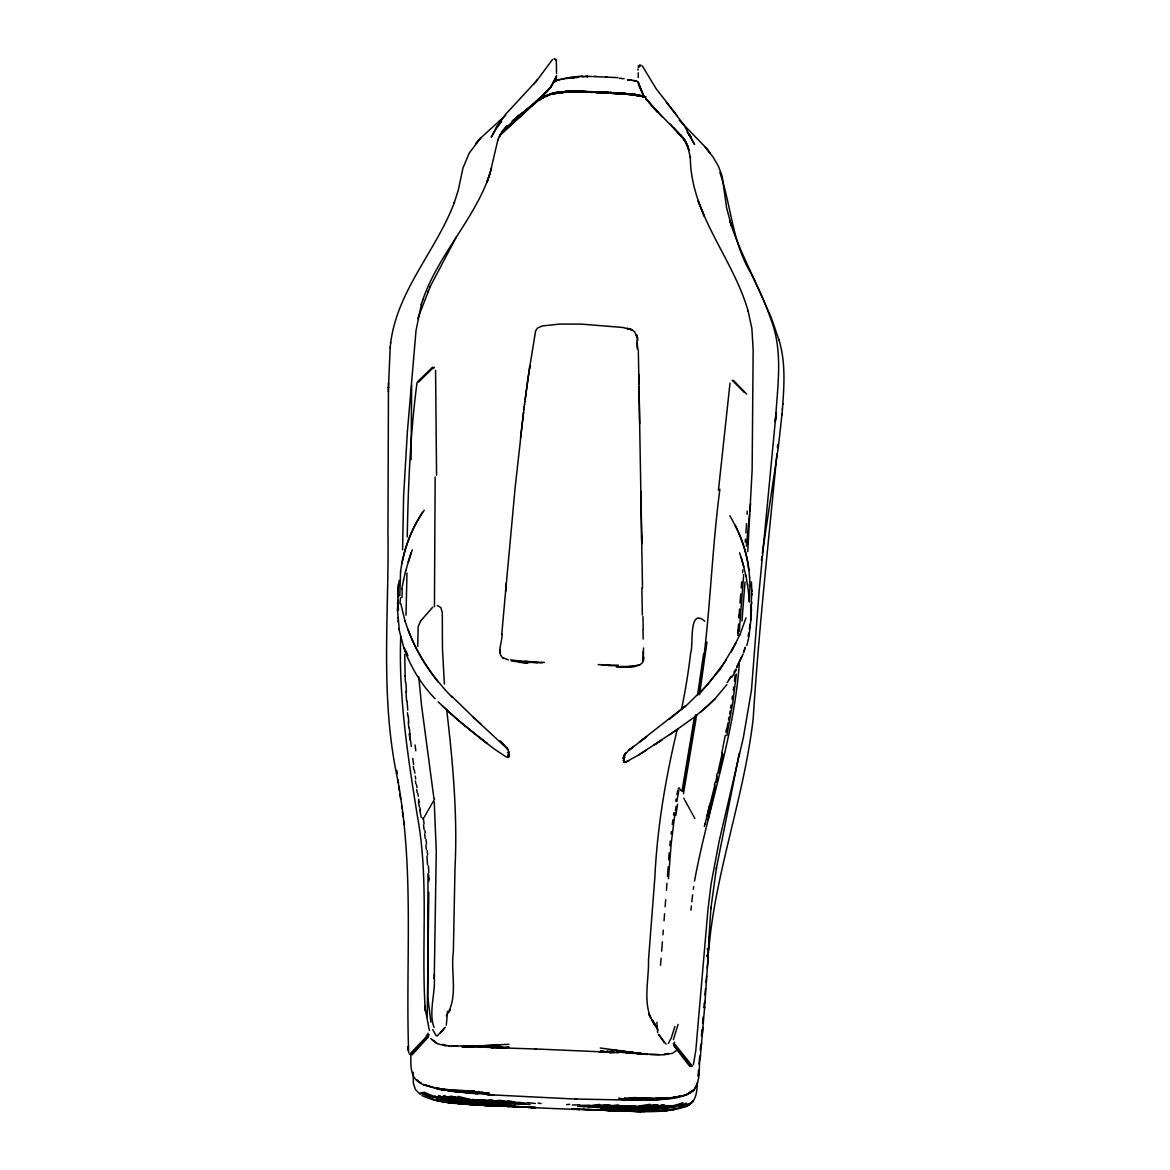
<?xml version="1.0" encoding="UTF-8"?>
<svg xmlns="http://www.w3.org/2000/svg" width="1170" height="1170" viewBox="0 0 1170 1170"><rect width="100%" height="100%" fill="white"/><g stroke="black" fill="none" stroke-linecap="round" stroke-linejoin="round"><path stroke-width="1.5" d="M673.335 1043.435L674.154 1046.199L689.773 1066.367M404.732 654.396L405.142 676.289M638.235 72.774L638.235 77.527M402.597 549.856L403.591 496.636L407.379 431.803L416.008 330.715L421.449 303.922M555.677 60.474L555.106 58.822M637.986 70.171L637.986 68.986M638.25 67.524L638.454 65.549M639.2 67.1L639.697 64.95M640.619 66.046L640.926 65.052M407.233 537.001C408.213 485.448 410.29 433.573 417.032 382.531M410.919 1055.779C410.611 1065.592 410.26 1078.813 421.185 1083.332L416.461 1079.778L422.107 1084.195L434.67 1087.764M413.127 1072.305L413.376 1083.274L415.335 1089.387L420.322 1094.433M427.24 1016.628L428.805 892.359M750.029 585.512L749.297 601.599M751.374 604.451L751.14 617.57L748.932 636.816M750.613 620.319L751.798 590.192M751.769 603.515L751.783 602.17M751.857 595.077L751.871 593.76M406.955 573.125L406.005 615.171M404.761 651.354L404.805 648.326M434.377 974.376L434.26 978.5L436.278 850.868L434.216 801.699M402.188 588.89L402.012 597.563M411.635 385.12L411.065 459.766M388.338 391.994L388.455 387.109L387.957 531.75C389.157 611.808 380.411 692.406 396.074 771.673C415.174 864.411 405.317 959.239 408.666 1052.868M398.312 584.02L397.932 597.358M398.268 588.642L397.522 610.404M388.572 382.722L388.44 387.606L390.21 347.241M434.436 606.689L435.152 477.038M447.569 1011.275L446.297 1025.11M643.558 659.909L643.646 656.955M400.71 636.538C398.502 696.969 407.906 757.019 417.456 816.499C429.288 880.659 420.995 946.12 425.295 1010.719L424.666 1005.893L429.405 1030.609M623.23 758.76L623.127 758.131C624.356 757.136 624.078 763.22 623.727 761.568L624.59 762.196L623.215 760.588M434.275 978.032C435.518 992.818 428.41 1012.518 434.055 1027.406M708.508 949.162L708.947 937.331M397.975 593.424L398.019 592.254M706.943 956.285L708.362 953.009L707.294 948.475M397.785 595.632L397.844 594.228M397.493 603.895L397.551 602.477M708.406 951.853L708.362 953.009M708.903 938.706L710.965 907.394L710.833 908.856L716.537 867.248M708.303 954.384L704.545 1008.189M747.074 514.288L747.235 511.129M429.097 1034.499L428.147 1037.132L412.118 1054.799M737.846 635.427L738.548 624.019M737.992 633.028L738.168 630.03M739.586 608.985L738.987 617.409M739.147 614.996L738.943 618.009M746.533 523.707L745.919 533.023M739.264 631.522L743.681 574.645M782.379 409.661C784.105 386.246 785.962 362.159 778.781 339.388M500.029 652.714L500.219 649.774M668.172 866.897L667.5 876.257M741.97 620.977L744.997 581.973M762.372 553.234L778.459 446.077L782.028 414.004M668.64 859.862L669.181 852.813M693.4 1064.715L695.814 1050.368L707.923 909.938L711.111 883.876L719.243 840.703L743.389 737.451L751.476 690.051L759.169 590.616L775.71 416.783L775.33 421.58M782.745 404.44L782.803 403.577M775.681 417.222C777.64 384.872 783.081 351.19 771.132 319.995C759.637 285.933 740.303 255.06 729.773 220.633L731.44 225.912L731.191 225.152M660.553 965.221L661.094 958.245M666.958 883.292L666.417 890.311M668.45 878.714L671.185 843.541L675.046 812.974M740.025 602.974L740.727 593.965M775.374 421.156L776.017 412.864M781.969 414.867L782.438 408.798M661.65 951.225L662.381 941.85M662.937 934.83L663.302 930.135M664.034 920.761L664.589 913.741M665.13 906.706L665.686 899.686M745.231 542.222L745.466 539.165M751.067 618.535L751.14 617.57M623.113 757.911L625.189 754.065L623.654 756.025M777.45 447.598L777.699 444.454M506.317 583.26L501.754 634.418M708.172 957.104L707.265 968.146M741.224 587.954L741.721 581.958M750.745 618.945L750.862 617.526M751.389 610.521L751.506 609.117M505.82 588.963L505.63 591.201L515.107 487.934L523.897 409.339M706.051 982.317L706.592 976.014M700.274 1050.06L700.669 1045.351M701.473 1035.903L702.015 1029.6M702.556 1023.297L703.097 1016.993M703.901 1007.531L704.311 1002.807M704.983 994.924L705.525 988.621M702.292 1034.324L704.676 1006.668M702.877 1027.582L701.386 1044.737M739.25 664.15C733.824 738.241 707.894 808.455 694.512 881.054M776.924 453.901C768.514 542.09 758.76 630.162 753.188 718.599C744.178 797.326 714.782 873.946 708.713 950.8M699.06 1064.1L699.601 1057.885M697.978 1076.356L698.519 1070.243M700.157 1058.704L701.517 1043.201M692.933 1090.674L686.746 1094.637C702.907 1088.817 697.744 1067.625 700.479 1055.077M747.732 551.611L752.134 470.004L753.158 350.21L751.886 328.463L748.01 310.635M742.511 572.949L742.774 569.936M697.437 1082.425C696.94 1090.923 696.53 1101.54 687.536 1105.738L693.532 1100.78L688.077 1105.401M704.998 1002.953L705.13 1001.432M698.68 1075.61L698.812 1074.119M399.921 603.486L400.506 597.797M746.358 546.215L749.502 514.61M669.825 845.749L670.308 841.054M390.619 343.263C397.113 290.599 436.205 250.672 454.428 202.366L454.15 203.127L458.23 190.359L462.984 168.012L469.258 153.036L480.621 138.06L505.615 115.318M501.901 634.155C502.734 641.964 496.153 652.319 503.129 658.359M749.824 511.436L750.613 503.524M736.369 674.198L732.786 702.585L726.862 735.506M390.166 347.768L390.678 342.722M690.958 910.114L691.397 905.946M398.136 590.002L399.116 580.51M718.438 490.318L730.007 383.233M719.886 489.25C710.833 557.52 710.088 626.652 698.461 694.585M400.579 571.194L399.789 595.896M735.111 675.061L734.438 681.042M691.836 901.778L692.611 894.86M706.943 642.081L699.514 694.688M671.097 834.005L671.375 831.665M520.504 437.712L523.575 412.016M523.853 409.807L524.233 406.692M524.189 407.175L524.569 404.089M524.862 401.953L526.529 389.361M524.526 404.542L524.906 401.5M525.198 399.379L526.193 391.833M672.282 824.601L672.911 819.877M733.297 690.037L733.692 687.039M526.237 391.423L526.866 386.919M703.594 653.884L697.598 694.731M526.909 386.553L528.533 375.043M526.573 388.981L527.86 379.723M693.313 889.332L693.693 886.567M509.213 754.094L508.789 752.529L507.853 757.531L509.33 755.864L508.19 757.37M695.609 714.826L682.827 791.344M696.662 714.928L683.455 793.699M761.392 560.137L761.889 556.686M527.904 379.46L528.869 372.747M694.322 717.839L681.964 791.403M528.562 374.853L529.893 365.932L528.898 372.586M673.584 815.139L673.92 812.784M401.836 588.861L403.562 579.764M529.527 368.199L535.626 330.92L537.483 328.083L542.266 325.947L559.845 324.075L581.285 324.105L622.689 327.454L631.815 329.735L634.666 331.797L637.957 340.177M731.996 699.002L732.449 696.018M508.614 753.963L507.955 756.493M748.127 636.465L748.639 633.16M749.341 629.109L750.116 624.166M730.577 707.982L731.06 704.998M674.476 1042.192L674.622 1046.243L691.294 1066.601M400.593 571.647C403.284 550.573 410.641 530.083 422.458 512.387M729.583 713.963L730.095 710.98M675.748 801.26L676.128 799.008M676.874 801.45L678.805 790.642M716.303 868.652L736.208 768.836M728.559 719.945L729.071 716.961M728.018 722.943L726.936 728.925M676.918 794.532L677.737 790.437M725.883 732.259L726.438 729.261M739.191 753.304L735.959 770.123M725.312 735.243L721.773 753.144M734.921 775.3L735.169 773.999M736.968 764.946L737.232 763.659M681.466 709.634C685.342 690.9 688.472 672.004 690.636 652.992C693.781 645.357 688.15 606.894 704.808 621.212M722.299 752.822L717.722 773.37M401.924 563.721C405.493 544.533 413.156 526.207 424.271 510.164M708.142 819.526L708.815 816.397M677.123 729.904C665.525 778.445 657.174 827.819 654.834 877.719L648.502 960.058C649.101 982.273 640.911 1008.174 656.355 1027.011L652.728 1020.913L657.979 1029.936M722.914 754.182L718.731 772.844M709.166 814.832L709.854 811.717M710.205 810.152L715.514 786.81M426.991 1034.733L425.748 1037.38L409.529 1054.345M716.596 782.16L717.663 777.494M403.504 580.218L405.697 570.594M508.891 756.244L507.912 756.829M716.479 776.602L717.181 773.706M717.034 776.28L715.63 782.043M714.373 785.245L715.075 782.364M709.312 807.081L710.029 804.258L707.733 813.296L708.596 809.903M714.928 784.924L708.45 810.488M748.683 637.972L746.811 645.489M704.896 824.47L707.879 812.711L707.016 816.104M490.259 172.458L487.027 182.008L490.259 172.458L488.636 177.591L488.914 176.831C472.972 220.969 438.048 255.44 422.75 299.973M491.429 168.129L490.069 173.204L498.01 139.303L497.718 140.02L502.105 131.625L499.297 136.539L506.8 125.98L501.988 131.566L519.714 114.952L512.153 121.168L532.906 104.627L515.868 118.155L532.277 105.256L537.103 100.927L526.178 110.185L548.057 90.339L538.58 99.626L543.991 94.682M418.509 316.69L430.399 286.182L456.432 236.837M673.379 1039.603L678.132 1024.335M417.924 318.752L418.801 315.578M405.624 571.062L411.167 552.649M446.311 1015.648C458.684 997.279 450.435 972.679 453.36 951.78L454.969 868.871C457.675 816.119 452.951 763.425 446.838 711.067M674.944 1026.456L671.097 1038.39L668.333 1043.347M704.34 826.371L705.057 823.885M556.335 76.869L551.143 86.609L542.661 95.882L550.704 87.194L556.554 75.772M746.007 617.862L739.879 634.886M421.259 304.492L422.94 299.388M555.472 79.37L556.481 76.328L555.18 79.94M408.154 561.995L412.279 549.783M743.681 651.909L745.305 647.229M743.71 652.363L745.319 647.683M706.958 955.831L708.376 952.526M418.421 382.224L433.704 367.263M741.809 656.516L736.617 667.163M743.169 653.928L736.632 667.617M429.916 287.25L430.399 286.182M427.752 291.93L428.249 290.862M739.952 634.418L731.352 651.88M555.648 78.799L550.704 87.194L551.143 86.609L543.421 95.282M507.912 757.224L508.423 757.092M693.649 1090.235L687.17 1094.228L694.278 1089.679L697.028 1084.371M735.974 642.856L720.515 668.962L700.245 692.918M678.161 788.975L678.615 788.141M424.578 816.543L425.134 815.563M425.704 814.598L426.26 813.618M426.816 812.653L427.372 811.673M427.928 810.693L429.054 808.748M429.609 807.783L430.165 806.803M430.721 805.823L431.277 804.858M431.847 803.878L432.403 802.912M432.959 801.933L433.514 800.967M434.07 799.987L434.626 799.008M424.023 817.508L422.984 819.146L422.575 817.991M731.967 677.137L736.53 669.533M734.014 672.15L735.842 669.138M448.783 1012.196L450.45 1009.491M417.88 381.508L432.461 367.248M726.292 660.012L707.543 684.757L684.918 706.929M729.217 679.156L731.265 676.187M727.184 682.578L731.279 676.655M498.113 125.497L491.268 137.27L496.387 127.179L506.025 113.87L537.322 79.999L533.739 84.05M445.302 1027.319L440.505 1033.008M444.322 1028.108L437.258 1035.962M624.297 761.26L623.8 758.686M624.18 755.22L628.802 750.306L646.542 736.72M726.848 684.64L714.899 698.943L700.889 711.857M420.571 621.109L418.187 626.623L417.748 646.498M624.458 755.059L626.082 753.056L624.926 754.474M537.045 80.306L552.474 59.538M497.674 126.067L501.316 121.665M499.224 124.152L497.133 126.638L499.02 124.444M624.59 754.899L626.155 753.041M420.995 620.612L421.873 619.617M422.297 619.12L432.71 607.186M498.712 124.737L496.519 127.237L500.409 122.835L499.839 123.42M534.193 103.603L502.018 133.102M692.406 1066.119L675.587 1045.073M500.277 135.003L519.582 117.249M499.195 124.035L501.667 121.563M500.687 134.594L505.177 130.162M708.113 705.568L715.031 698.768M433.441 368.228L434.26 367.585M524.335 113.051L519.29 117.512C531.136 107.26 543.845 91.552 562.346 91.947M708.245 705.437L693.444 717.81L669.796 734.643M515.385 118.579L514.625 119.238L520.343 114.309M677.474 712.735L685.635 705.773L639.273 742.16L646.381 736.837M623.654 758.292L625.043 757.122M669.649 719.067L677.854 712.428M686.688 1106.25L692.713 1101.453L686.892 1106.03M677.927 729.056L639.361 754.577L625.658 762.123M677.152 1050.119L672.414 1053.293L663.58 1054.872L650.301 1054.565M688.062 1093.818L694.278 1089.679M692.289 1091.083C680.048 1100.224 663.229 1099.113 648.707 1098.966L668.889 1098.133L662.147 1099.464L643.281 1099.361L657.73 1099.507L655.273 1099.858L629.913 1099.8L642.213 1100.019L638.674 1100.239L574.879 1099.025M639.273 754.606L646.381 750.072M508.599 756.829L509.33 755.864M558.807 79.385L553.732 82.295L558.324 79.736L570.755 77.278L577.468 77.571M553.439 82.075L557.052 79.984M545.907 96.393L550.719 94.258L562.682 92.094M732.127 380.235L744.295 392.33M558.368 92.225L551.143 93.746L539.297 99.889C550.851 91.07 566.031 91.231 579.867 91.655L574.002 92.05L579.662 91.567M545.878 96.086C567.318 87.033 591.523 93.571 613.899 93M683.061 1102.623C658.944 1111.807 632.356 1107.741 607.142 1108.414C633.453 1108.282 661.123 1112.275 686.395 1103.193M677.957 1107.39L688.077 1104.027M686.38 1106.41C658.651 1115.303 628.729 1110.33 600.122 1109.891L642.842 1111.12M643.485 647.975L643.398 660.026L642.462 662.732L639.814 664.94L634.535 666.461L626.915 667.105L639.522 664.94M637.387 1111.295L657.803 1111.193L676.786 1108.78M679.828 1107.888L684.377 1106.542M576.079 77.425L580.218 76.328L585.015 76.693M550.602 94.053L557.768 92.386M562.097 92.269L550.865 94.126L558.002 92.576M678.381 1096.729L679.448 1096.509L669.269 1098.411L672.721 1098.162M550.748 94.2L561.819 92.254M588.422 91.684L578.433 91.611L589.899 91.713L565.183 91.962L583.801 91.611L566.295 91.538L551.26 93.863L559.202 92.094M553.512 93.454L560.606 92.02M669.284 1098.016L663.112 1099.259L673.745 1097.211M551.202 93.805L571.223 91.509M555.735 93.351L568.064 91.509L581.256 91.596L569.234 91.479M556.803 80.364L560.196 79.721M567.304 91.596L579.867 91.655L567.699 91.552L552.05 93.659L570.243 91.465L559.611 92.137M555.326 93.381L568.064 91.509L588.071 91.86M561.819 78.902L573.885 77.79M553.308 93.498L572.993 91.494L564.993 91.977M650.052 1104.275L636.626 1106.425L618.886 1107.361L624.122 1107.493L600.137 1107.727L636.758 1107.858L664.692 1105.314L631.317 1108.005M664.077 1054.199L668.757 1053.468M623.566 761.173L624.429 762.299L623.566 760.939M586.682 76.284L618.009 77.629M656.662 1104.685L631.098 1107.449L626.286 1107.639L643.091 1106.776L596.583 1107.493M658.023 1104.802L643.5 1106.879L624.283 1107.727L649.365 1107.127L663.712 1105.197L649.218 1107.229L628.787 1108.078L641.365 1108.239L669.957 1105.811L653.767 1107.741L632.356 1108.414L657.818 1108.092L638.425 1108.721M586.813 91.699L583.377 92.196L591.376 91.757L565.095 91.596L570.96 91.465M644.86 1108.619L605.446 1108.18L641.365 1108.239L668.713 1105.591M599.815 1104.436L589.943 1105.811L608.341 1104.802M583.611 91.713L580.422 92.137L591.376 91.757M654.673 1107.566L669.372 1105.708L654.147 1107.668L635.383 1108.356M658.71 1108.005L673.569 1106.206M562.492 91.962L558.368 92.43L561.702 92.167M673.759 1106.308L657.057 1108.18L634.944 1108.75L647.229 1109.028M559.041 92.693L561.995 92.371M606.001 1106.44L618.36 1105.314L582.923 1106.732M564.379 91.684L579.53 91.713L558.865 92.269L587.53 91.874M676.07 1106.908L659.046 1108.692L636.495 1109.175M582.075 91.596L577.015 92.094L582.265 91.611M579.925 92.137L584.517 91.655M593.848 92.181L591.289 92.445L594.009 92.152L592.108 92.123M610.199 1104.948L598.104 1106.206L608.678 1106.147M652.933 1110.886L636.743 1111.441L592.488 1109.687M654.659 1111.324L657.92 1110.988M673.291 1109.818L658.695 1111.295L673.569 1109.76L657.803 1111.193L631.303 1111.266L603.091 1109.935L636.743 1111.441L657.642 1110.93L654.132 1111.251M589.899 91.713L571.267 92.006L587.72 91.728M652.831 1110.856L626.272 1111.164L600.122 1109.891M562.872 92.371L559.743 92.664L562.799 92.415M652.641 1110.886L649.204 1111.207L652.655 1110.842M662.586 1110.462L669.942 1109.789M559.435 92.679L562.682 92.386M584.634 91.86L568.108 91.977L586.916 91.655L563.881 91.801L579.53 91.713M566.675 1104.597L569.731 1104.319M657.35 1110.856L635.383 1111.31L605.431 1109.95L641.35 1111.5L596.568 1109.803L635.822 1110.9M676.07 1109.204L659.032 1110.666L636.495 1110.681M486.062 1046.448L481.221 1046.857L487.583 1046.506M662.059 1110.652L673.759 1109.672M619.881 1105.46L605.709 1106.615L616.97 1106.601M577.132 91.523L570.843 92.006L577.512 91.538M592.503 1107.244L635.237 1106.177M630.572 666.3L619.003 666.768M626.359 667.061L619.53 667.002L634.608 666.447M574.587 91.479L563.881 91.801M627.559 1105.811L587.925 1106.995M461.872 1046.887L508.95 1044.269M479.685 1046.243L462.589 1046.755L497.616 1045.088M499.897 1045.176L477.272 1046.726L483.795 1046.375M628.729 1105.943L612.67 1106.995L635.837 1106.308L620.334 1107.259M559.947 92.181L569.103 91.596L567.699 91.552M580.086 1104.772L572.364 1105.006M485.886 1047.004L492.014 1046.653M492.131 1046.243L462.808 1046.58M590.104 1105.24L581.329 1105.401M471.583 1046.463L478.281 1046.17M619.398 78.332L621.475 78.244M470.355 1046.857L488.343 1046.126M629.109 1100.268L633.145 1100.092L622.089 1099.873L628.319 1100.239M597.811 1106.03L577.556 1106.469M606.733 76.737L605.724 76.767M466.347 1046.726L485.184 1046.024M608.312 1109.994L589.929 1109.906M482.698 1045.936L448.549 1045.995M598.47 1107.112L610.755 1106.703M482.61 1093.277L489.162 1093.087L471.846 1093.394M608.649 1110.637L618.33 1110.345L598.089 1110.213L610.184 1110.037M618.403 665.145L608.298 665.408L616.297 665.715M536.021 1049.007L496.884 1047.72M621.855 78.697L624.093 78.639M591.508 91.83L595.735 91.874M617.833 1107.098L603.778 1107.42L624.487 1107.039M569.483 91.845L582.835 91.86M631.083 1111.324L643.076 1111.091L618.871 1110.886L622.411 1110.886M566.689 91.757L579.75 91.845L575.494 91.786M467.898 1092.721L470.866 1092.838L455.13 1091.742L483.502 1092.473L452.761 1091.552L435.957 1087.69L444.015 1090.031L459.166 1091.2L440.066 1089.577L424.417 1084.926M570.316 91.509L573.11 91.465M594.287 91.83L589.168 91.772L612.7 93.059M641.292 1109.716L648.414 1109.628L641.087 1109.452M572.92 91.523L575.552 91.494M623.127 666.607L616.283 666.695L623.508 666.71M590.879 92.108L616.458 93.556L596.276 92.24M618.784 1110.754L613.533 1110.813L616.956 1110.915M641.365 1108.239L603.091 1107.961L629.518 1107.858M577.541 1109.175L632.985 1110.915M612.451 1108.005L636.758 1107.858M618.096 1110.374L605.694 1110.476L610.74 1110.71M620.319 1111.017L634.096 1110.915M608.458 1107.712L631.098 1107.449M618.009 1110.681L582.909 1109.365M576.868 1099.127L486.954 1094.637M618.199 1108.546L637.387 1108.575M643.485 1111.061L624.268 1111.017L629.504 1111.237M631.303 1111.266L628.773 1111.091L657.043 1111.076M618.842 666.944L625.467 666.973M614.411 1052.473L599.742 1051.845L605.607 1052.005M619.866 1108.838L639.785 1108.941M568.035 91.523L569.922 91.538L568.708 91.494M639.961 1099.771L624.268 1098.235L652.904 1099.844M598.221 664.633L600.956 664.662M431.964 1099.2L454.048 1102.988L478.91 1104.948C459.795 1103.646 439.686 1103.734 422.004 1095.588M528.197 1107.39L535.758 1107.478L517.608 1106.995M601.38 92.094L602.565 92.108M601.789 665.218L608.298 665.306M591.552 92.123L625.38 94.126L610.038 92.547L619.413 93.732L615.464 92.927M605.299 1052.02L534.807 1048.92M469.272 1104.334L472.768 1104.378L460.497 1103.646L467.298 1103.954M507.531 1106.103L499.21 1105.986L511.071 1106.293L476.614 1104.992L455.203 1102.798L481.426 1105.24L507.531 1106.103L470.969 1104.656L515.166 1106.513M530.098 1107.229L483.751 1104.992M609.936 665.203L601.512 664.955M450.757 1102.623L434.275 1099.858L449.997 1102.681L504.562 1105.899L462.852 1104.012L434.465 1099.961L449.104 1102.696L478.91 1104.948M605.431 1109.95L647.215 1111.295L640.399 1111.047M610.038 92.547L611.413 92.576L590.982 92.123L613.212 92.679L625.818 94.17L619.968 93.22M438.092 1100.283L466.362 1104.334L502.208 1105.723L462.852 1104.012L500.511 1105.518L467.927 1104.129M524.73 1106.981L471.978 1104.188L478.384 1104.758M576.942 76.489L580.291 76.547M575.596 91.509L580.408 91.611M602.799 92.167L604.305 92.196M519.729 1106.747L464.958 1103.836M580.276 91.86L567.099 91.64M627.924 79.955L630.528 80.028M604.217 92.225L608.4 92.518M595.501 92.196L630.674 93.995L644.407 96.744M639.771 1111.164L634.93 1111.032L644.86 1111.471L607.128 1109.891L619.851 1110.418M591.084 92.05L622.264 93.293L581.066 91.494M474.874 1093.482L477.945 1093.57L465.806 1092.795L469.346 1093.306M517.754 1106.952L504.621 1106.147M605.665 92.298L607.83 92.371M595.954 92.196L631.829 94.112L645.796 96.949M491.956 1105.504L504.562 1105.899M527.831 1107.463L579.852 1109.599M590.09 1109.964L571.881 1108.955L579.457 1109.496M609.672 92.869L610.755 92.971L591.274 92.035L620.685 93.161M542.441 662.834L519.144 661.269M496.957 1106.059L501.988 1106.22L489.689 1105.123M489.864 1105.694L495.027 1105.884L486.179 1105.123M590.923 91.991L605.943 92.649M635.778 1053.6L647.025 1054.009M483.59 1105.357L488.826 1105.548L483.532 1105.123M591.406 91.991L633.599 94.287L644.875 96.891L628.685 93.863L629.665 93.892L644.319 97.022M659.31 1054.623L638.995 1053.775L620.934 1051.552M478.194 1105.036L483.415 1105.24L452.454 1102.754M627.632 79.618L636.246 81.227M541.11 662.483L525.564 661.269M579.252 91.465L587.881 91.83M422.019 1092.356C437.653 1100.166 455.583 1101.072 472.768 1102.111L450.772 1099.727L434.289 1096.495L424.023 1092.21M628.773 1111.091L633.95 1111.295M643.909 96.964L637.153 95.019L618.681 93.132L622.264 93.293M638.995 95.238L629.986 93.995L637.109 95.033M452.22 1046.112L457.514 1046.346M470.311 1104.451L475.342 1104.67L454.048 1102.988M613.036 92.737L628.553 94.346L616.941 92.913M614.455 92.986L581.037 91.655L612.583 93.015M618.067 93.161L631.2 94.053L643.953 96.496L635.515 94.595L616.151 92.942M630.805 94.126L644.641 96.686L630.805 94.126L632.604 94.273L620.085 93.307L631.215 94.185M619.12 93.249L631.727 94.58L620.422 93.381L629.928 94.141M460.497 1101.38L500.526 1104.041L450.011 1099.581L469.287 1101.789M603.091 1109.935L615.698 1110.579M476.614 1104.992L481.426 1105.24L466.391 1103.924M483.239 1105.357L487.378 1105.562L482.245 1105.109M499.049 1106.147L501.696 1106.279L489.455 1105.065L509.593 1106.586L506.171 1106.25M584.898 91.552L614.191 93.059M498.171 1047.706L501.55 1047.881L486.15 1047.282M490.756 1105.738L494.164 1105.913L485.477 1105.109M627.866 79.999L631.434 80.189M527.085 662.337L523.034 662.118L526.5 662.425M472.329 1101.687L453.682 1099.449L438.691 1096.246L466.377 1101.072L478.925 1101.935L458.596 1099.507L443.372 1096.246L458.596 1099.507L504.562 1103.924L466.377 1101.072L438.106 1096.319L454.062 1099.566L475.356 1101.979L462.867 1101.16L434.479 1096.407M573.841 77.746L571.223 77.6L573.227 77.864M617.979 93.307L642.052 95.838M476.395 1101.657L458.611 1099.42L444.351 1096.217L458.464 1099.303L483.429 1101.965L464.329 1099.537L450.041 1096.29M573.315 77.001L577.922 77.249M618.681 93.132L623.493 93.41M592.122 91.728L590.323 91.684L611.398 92.971M617.877 93.366L629.87 94.243L619.208 93.483M487.875 1094.579L494.223 1094.959L457.587 1091.932M470.983 1101.058L507.531 1103.939L464.739 1099.464L488.826 1102.038L471.203 1099.639L458.011 1096.407M466.625 1102.301L459.313 1101.877L466.406 1102.549M582.499 76.459L581.344 76.386L583.786 76.591M595.647 91.83L597.153 91.933M588.525 91.64L612.217 93.059M587.91 1109.54L598.455 1110.169M537.805 662.805L526.324 662.001M515.166 1104.085L471.993 1099.595L495.042 1102.169L479.115 1099.815M519.743 1104.202L480.27 1099.785L502.003 1102.359L487.948 1100.049M451.386 1096.275L476.629 1101.116L511.085 1103.997M632.341 1111.105L635.383 1111.31M597.387 91.903L598.572 91.977M629.592 94.185L620.539 93.454L625.189 93.717M573.11 77.264L575.64 77.439M628.685 93.863L630.674 93.995M631.2 94.053L619.53 93.22L634.798 94.448L644.641 96.715M618.974 93.439L627.412 94.214L620.202 93.498L624.444 93.79M541.666 662.235L544.386 662.425M620.085 93.307L641.452 95.838L633.102 94.551M599.976 92.298L601.204 92.386M526.383 1103.149L517.623 1102.272M466.377 1101.072L502.222 1103.954L462.867 1101.16M524.745 1104.348L489.484 1100.034L501.711 1102.169M620.422 93.381L631.039 94.2M518.822 662.278L526.836 662.893M467.927 1101.906L487.802 1103.427M601.994 92.401L603.676 92.532M535.348 1103.486L527.655 1102.623M527.319 663.01L511.407 661.021M530.112 1104.524L509.915 1102.432M471.188 1104.1L478.237 1104.685M448.768 1102.052L471.203 1103.91M620.202 93.498L627.427 94.112M524.262 662.381L527.611 662.659M473.762 1101.657L491.956 1103.208M575.26 76.971L577.673 77.176M525.549 662.352L529.118 662.659M478.208 1101.672L495.217 1103.193M644.246 96.496L624.853 93.6L632.049 94.624L625.321 93.556L626.974 93.746M618.111 93.381L626.974 94.214M626.798 93.673L634.637 94.814M624.341 94.083L618.652 93.454L626.199 94.2M530.054 662.41L510.515 659.822M628.948 93.834L634.798 94.448M483.605 1101.73L499.21 1103.237M497.616 1105.416L501.038 1105.752M632.809 94.331L635.515 94.595M616.926 93.015L622.718 94.01L617.789 93.512M617.57 93.424L624.97 94.156M633.219 94.477L636.012 94.755M616.297 93.044L614.557 92.869L631.873 94.141L643.675 96.525M632.224 94.521L641.803 96.013M607.786 1052.239L613.387 1052.81M647.463 1054.492L600.312 1048.013M471.203 1102.403L448.783 1100.078L431.979 1096.919L421.507 1092.663M584.81 76.313L587.793 76.62L586.097 76.328M635.807 94.887L632.838 94.58L640.531 95.648M499.063 1101.657L509.608 1102.593L497.63 1100.341M489.879 1101.862L503.89 1103.325L472.592 1099.522M612.188 92.722L613.723 92.898M524.262 661.299L534.31 662.381M632.97 1099.961L618.608 1098.396L625.175 1099.113M629.577 1052.386L646.747 1054.302L611.632 1049.768M594.96 76.255L595.969 76.372M496.972 1102.038L509.213 1103.456M626.579 1051.83L646.162 1054.126M618.652 93.454L624.136 94.097M624.093 1051.713L643.003 1053.965M476.629 1101.116L481.44 1101.701M585.951 76.386L587.793 76.62M618.535 93.541L624.151 94.258L618.725 93.571M630.981 1052.415L637.694 1053.263M617.146 1051.377L634.169 1053.541M622.367 93.922L617.833 93.073L618.871 93.205M619.237 93.805L621.416 94.097L618.213 93.659M625.482 1052.181L632.019 1053.073L609.365 1049.651M621.694 1052.005L628.056 1052.868L623.215 1052.079M617.263 1051.786L623.391 1052.649M618.111 1052.898L606.645 1051.26L612.115 1052.093M634.827 94.843L626.915 93.702L640.765 96.042M622.411 93.381L628.977 94.39L622.776 93.395M633.102 94.638L640.853 95.852M632.487 94.712L637.05 95.457M620.232 93.863L615.391 92.927M538.01 1103.017L541.052 1103.544M640.385 95.998L632.341 94.595L636.977 95.413M617.658 93.059L622.82 93.966L617.833 93.073M453.667 1103.047L438.677 1100.37L453.141 1103.061M458.962 1102.74L462.53 1103.398M455.028 1102.754L458.596 1103.398M449.104 1102.696L434.743 1100.049L426.918 1096.743M499.502 1100.341L517.769 1102.857L508.014 1100.678M454.925 1102.783L458.45 1103.442M434.743 1096.319L449.119 1099.42M439.35 1096.202L453.156 1099.317M445.931 1045.951L437.361 1043.669L434.085 1041.007M633.204 80.277L637.504 81.461M442.509 1044.327L449.148 1046.141M423.218 1084.561L433.163 1087.442M640.619 95.428L645.84 96.993M437.317 605.431L440.841 607.61L442.275 612.393L442.465 648.677L444.366 684.055M666.081 1044.181L659.28 1035.157M503.422 657.876L508.233 659.909M420.322 1093.058L430.092 1097.241M506.478 757.136L493.711 748.61L472.665 732.069L487.173 743.55L479.905 737.802M733.4 380.338L746.606 394.085M436.22 1035.816L432.739 1029.644M435.313 1042.192L430.692 1038.521M432.271 1039.837L436.849 1043.391M465.265 726.043L472.797 732.171L458.026 720.047L465.543 726.263M679.112 788.01L680.867 790.467M450.772 713.729L458.172 720.179L438.15 701.883M451.064 713.992L441.704 705.378M480.914 724.128L473.44 717.342L508.146 749.59M473.572 717.459L451.708 696.194M507.473 752.31L508.453 753.07M679.287 120.247L705.334 147.113L713.232 157.321L718.614 166.623L722.212 176.509L726.614 207.865L731.44 225.912M662.132 116.839L651.675 105.475L682.037 136.89L673.642 127.735M657.701 112.145L645.679 98.47L657.803 112.232M669.971 123.83L685.123 140.546L680.106 134.506L686.176 142.433L682.008 136.422L688.15 147.215L685.839 142.257L689.13 150.345L687.375 145.46L690.432 157.467L690.315 156.619C690.241 212.413 730.826 255.601 746.811 306.73L748.186 311.249M678.615 133.117L677.883 132.342L682.827 137.665M435.035 698.665C420.907 684.158 410.26 666.388 403.635 647.273M654.849 109.146L646.162 99.216M410.611 1054.916L427.62 1037.176L428.03 1033.154M452.249 697.393C433.339 677.839 417.471 655.068 408.023 629.431M652.699 106.923L657.218 111.896M504.475 745.363L507.283 748.478M688.75 134.038L690.695 136.334L688.457 133.687M687.156 132.181L689.993 135.603M666.213 101.98L683.85 124.81L694.6 144.539L688.326 133.424L691.426 137.914L688.779 133.994M673.715 111.34L656.194 88.818L642.315 65.929M676.962 115.479L673.437 110.989M438.37 682.183C423.467 664.063 411.884 643.164 404.995 620.7M507.97 749.692L506.844 748.156L508.365 750.306M664.282 1042.631L658.374 1034.295M556.335 59.538L556.525 73.608M654.03 1023.165L656.019 1026.456L652.392 1020.342M684.348 139.844L687.375 144.904M655.683 1025.9L652.07 1019.787L654.001 1023.106M729.817 515.692C739.44 532.409 746.679 550.704 748.785 569.995M684.918 800.295L688.223 806.379M688.779 807.388L689.335 808.397M689.876 809.406L690.432 810.43M690.987 811.439L691.543 812.448M692.084 813.457L692.64 814.481M693.196 815.49L694.848 818.532M642.9 94.346L638.074 81.754L639.186 86.507L643.456 95.106L638.191 82.485M735.199 525.198C743.652 541.52 748.581 559.611 749.575 577.965M751.988 275.374L759.593 291.447M760.207 292.778L771.425 318.138L778.957 339.958M751.359 274.029C731.952 241.824 731.616 206.914 719.901 172.546M683.865 798.174L684.362 799.271M704.34 216.348L698.139 200.962L703.989 215.572M508.848 751.14L509.403 753.246M406.078 650.988L407.891 655.697M554.17 58.5L554.273 59.29M739.601 552.766L743.871 566.748M401.368 639.8L401.076 638.659M403.796 647.756L399.321 630.601L397.464 609.234M421.229 817.362L419.664 809.611M657.657 1032.481L656.896 1022.258M741.341 557.461L745.919 575.83M405.025 621.168L400.827 603.735M636.904 340.09L637.811 348.879M430.896 1022.17L427.796 997.147L427.986 873.756M745.904 575.347L747.528 585.073M417.851 793.435L418.29 796.302M416.549 784.778L416.973 787.673M418.714 799.168L419.153 802.02M416.695 789.589L417.134 792.456M420.001 807.739L420.425 810.576M415.248 776.076L415.672 778.986M419.255 806.759L418.407 801.055M415.409 780.917L415.847 783.812M414.399 770.226L414.823 773.151M403.811 821.296L404.264 824.484M401.529 805.384L401.983 808.572M402.436 811.746L403.123 816.528M399.95 794.255L400.623 799.022M413.317 766.321L413.727 769.26M413.566 764.346L412.776 758.438M398.853 786.298L399.511 791.081M398.005 779.951L398.429 783.125M747.513 584.605L748.727 594.36M424.052 823.914L423.584 819.658M423.525 825.04L424.096 829.471M424.929 830.568L425.207 832.791M396.776 770.401L397.171 773.589M398.019 620.787L398.136 621.679M399.087 628.948L399.189 629.84M424.651 833.903L425.163 838.334M426.012 839.431L426.509 843.862M411.284 746.489L410.597 740.464M410.07 740.083L409.441 734.029M410.012 739.484L409.383 733.429M425.895 844.974L426.348 849.391M409.968 734.409L409.368 728.325M435.562 370.422L436.571 475.254M407.73 1046.843L408.081 1050.499M427.211 850.488L427.62 854.904M408.856 727.945L408.286 721.861M433.938 798.496L421.507 705.174L418.772 676.801M408.798 722.256L408.257 716.172M748.698 593.892L749.37 602.038M407.496 712.749L407.745 715.791M407.76 710.102L407.058 700.991M426.933 856.031L427.547 864.879M406.546 700.596L405.931 691.485M406.443 691.879L405.917 682.768M428.439 865.975L428.79 872.644M637.065 342.986L637.27 348.982M749.648 577.512L749.955 585.965M405.112 675.69L405.42 682.359M751.403 581.841L751.842 591.318M397.99 600.195L398.385 609.702M397.815 617.497L397.858 618.681M398.341 608.473L398.4 609.921M638.747 374.371L638.952 383.848M641.613 535.45L641.73 540.906M428.688 874.838L428.79 879.635M638.323 350.035L639.697 423.876M639.01 386.685L642.505 587.896M641.789 544.006L640.897 491.605M643.032 629.913L643.178 639.069M642.973 616.561L643.178 629.358M641.862 587.998L642.33 615.069M428.776 877.968L428.805 881.171M643.324 661.226A314.525 2.413 89.2 0 1 643.149 651.471M415.774 750.818A394.085 137.051 -86.2 0 1 415.087 744.954M675.851 815.402A159.603 29.425 -86.6 0 1 677.591 804.17M675.412 810.722A158.637 29.162 -86.6 0 1 676.114 806.247M480.621 138.06L475.927 143.486L480.621 138.06M633.584 746.489L628.802 750.306L633.584 746.489M662.001 739.82L653.986 745.1L661.898 739.908M544.664 96.452L539.092 100.006L544.562 96.54M628.67 760.836L625.789 762.021L628.67 760.836M686.249 1095.018L673.393 1097.533L686.249 1095.018M562.404 92.05L559.289 92.328L562.39 92.108M508.731 1047.194L498.727 1047.94L508.731 1047.194M502.632 1046.989L491.224 1047.691L502.632 1046.989M671.039 1098.294L655.697 1098.411L671.039 1098.294M478.515 1091.8L448.051 1090.806L478.515 1091.8M666.052 1098.981L633.511 1097.621L666.052 1098.981M659.982 1099.493L629.255 1097.986L659.982 1099.493M474.274 1091.098L441.997 1089.811L474.274 1091.098M535.29 1107.697L531.429 1107.624L535.333 1107.727M452.161 1090.074L437.01 1088.7L452.161 1090.074M610.623 1052.532L600.546 1050.952L610.623 1052.532M628.524 328.77L627.12 328.375L631.815 329.735L628.524 328.77M504.285 745.115L499.941 741.019L504.372 745.217M709.795 152.612L705.334 147.113L709.795 152.612M650.637 1017.549L648.823 1014.156L650.637 1017.549M636.919 336.097L636.363 334.415L637.635 338.32L636.919 336.097"/></g></svg>
